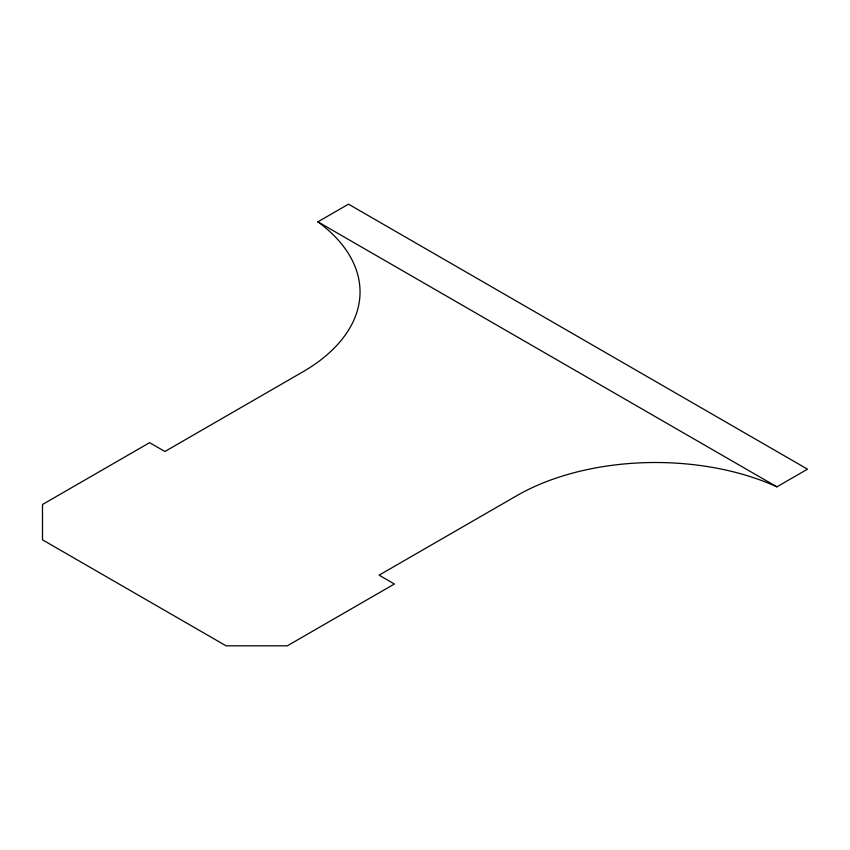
<?xml version="1.0" encoding="UTF-8"?>
<svg xmlns="http://www.w3.org/2000/svg" width="850" height="850" viewBox="0 0 850 850"><rect width="100%" height="100%" fill="white"/><g stroke="black" fill="none" stroke-linecap="round" stroke-linejoin="round"><path stroke-width="1.27" d="M317.9 221.829L348.5 204.17L807.5 469.168L776.9 486.837A196.084 113.209 0 0 0 516.8 495.667L379.1 575.163L394.4 584.003L287.3 645.83L226.1 645.83L42.5 539.835L42.5 504.496L149.6 442.669L164.9 451.499L302.6 372.002A196.084 113.209 0 0 0 317.9 221.829L776.9 486.837"/></g></svg>
